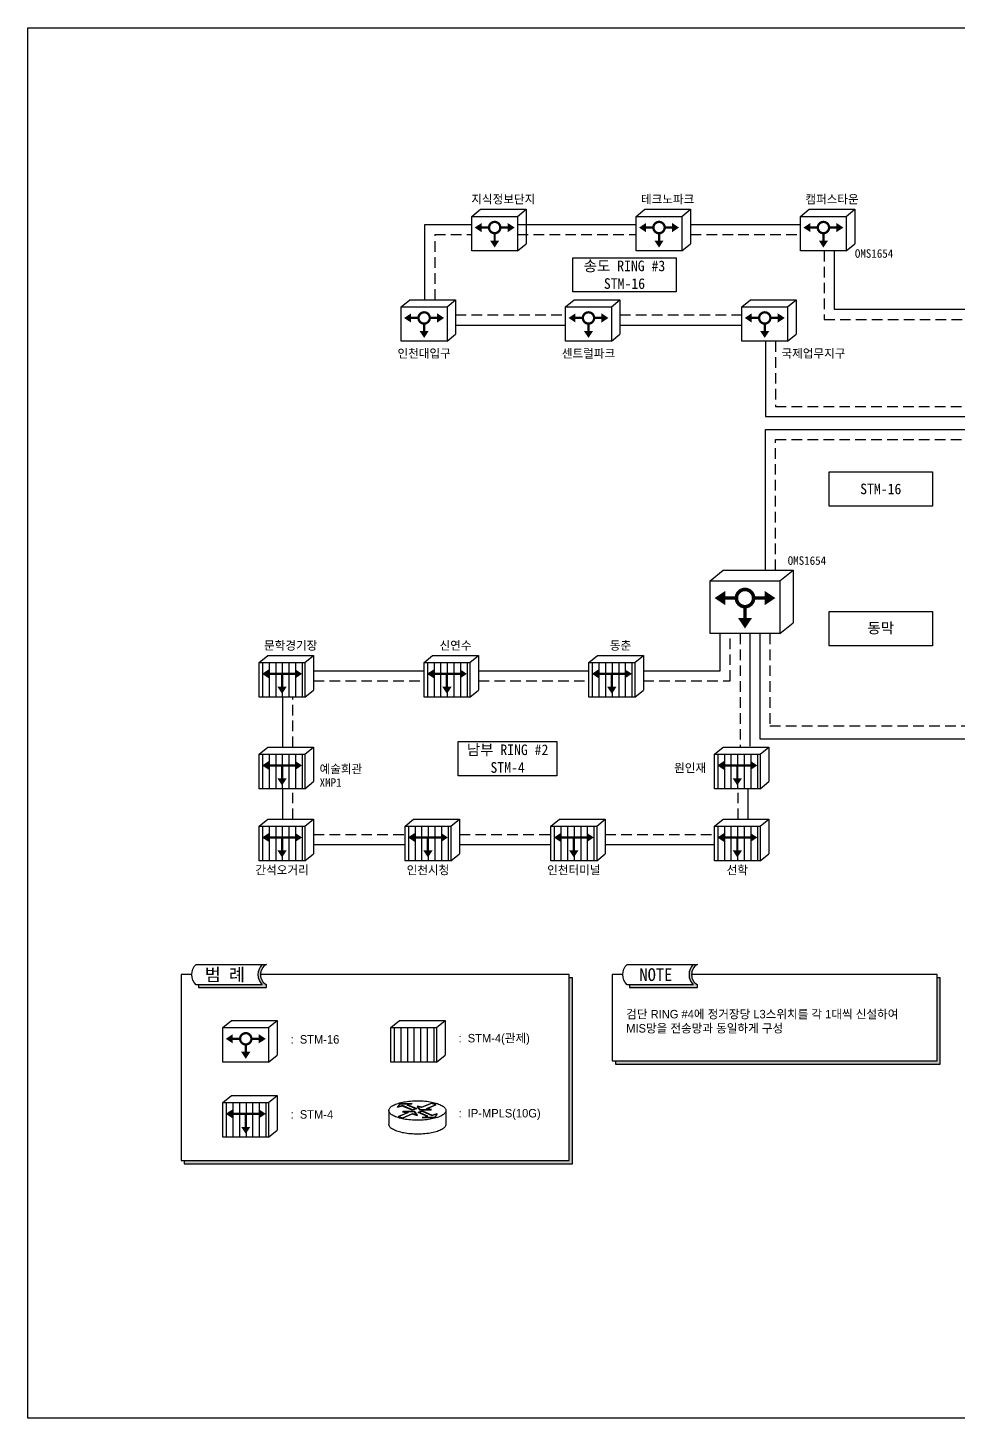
# Model space of a CAD drawing. Header units: millimetres. Extents: x -43 to 884, y -64 to 591.
# Drawn here: x -43 to 395, y -64 to 591 of the extents above; entities that cross this region are included whole.
import ezdxf
from ezdxf.enums import TextEntityAlignment as Align

# ---------------------------------------------------------------- set-up
doc = ezdxf.new("R2010")
doc.units = ezdxf.units.MM
doc.header["$LTSCALE"] = 10
doc.linetypes.add('HIDDEN', pattern=[0.375, 0.25, -0.125])
for name, color, linetype in [('TEXT02', 6, 'Continuous'), ('TI-RAIL-GUID', 3, 'Continuous'), ('TITBOX', 7, 'Continuous'), ('TT-SYMB', 4, 'Continuous'), ('TT-TEXT', 3, 'Continuous'), ('TZ-BASE', 252, 'Continuous')]:
    doc.layers.add(name, color=color, linetype=linetype)
doc.styles.get("Standard").update_dxf_attribs({"font": 'GulimChe.ttf'})

msp = doc.modelspace()

# ---------------------------------------------------------------- hatches: boundary and pattern name
for points in [[(67.3, 140.07), (37.3, 140.07), (37.3, 138.87), (69.27, 138.87), (69.27, 140.07, -0.577726), (69.27, 149.67), (67.3, 149.67, 0.418359)], [(270.26, 140.07), (240.26, 140.07), (240.26, 138.87), (272.23, 138.87), (272.23, 140.07, -0.577726), (272.23, 149.67), (270.26, 149.67, 0.418359)], [(213.36, 143.37), (211.86, 143.37), (211.86, 57.32), (30.59, 57.32), (30.59, 55.82), (213.36, 55.82)], [(386.55, 143.37), (385.05, 143.37), (385.05, 104.2), (233.56, 104.2), (233.56, 102.7), (386.55, 102.7)]]:
    msp.add_hatch(color=256).paths.add_polyline_path(points)
at = {"layer": 'TZ-BASE'}
h = msp.add_hatch(dxfattribs=at)
h.set_pattern_fill('LINE', color=256, scale=0.9792, angle=90, style=0)
h.set_pattern_definition([(90, (-5898.518, 453.1398), (-3.10896, 2e-16), [])])
h.paths.add_polyline_path([(65.85, 275.59), (87.41, 275.59), (87.41, 291.83), (65.85, 291.83)])
h = msp.add_hatch(dxfattribs=at)
h.set_pattern_fill('LINE', color=256, scale=0.9792, angle=90, style=0)
h.set_pattern_definition([(90, (-5820.8694, 453.1398), (-3.10896, 2e-16), [])])
h.paths.add_polyline_path([(143.5, 275.59), (165.06, 275.59), (165.06, 291.83), (143.5, 291.83)])
h = msp.add_hatch(dxfattribs=at)
h.set_pattern_fill('LINE', color=256, scale=0.9792, angle=90, style=0)
h.set_pattern_definition([(90, (-5743.2208, 453.1398), (-3.10896, 2e-16), [])])
h.paths.add_polyline_path([(221.15, 275.59), (242.71, 275.59), (242.71, 291.83), (221.15, 291.83)])
h = msp.add_hatch(dxfattribs=at)
h.set_pattern_fill('LINE', color=256, scale=0.9792, angle=90, style=0)
h.set_pattern_definition([(90, (-5898.518, 409.988), (-3.10896, 2e-16), [])])
h.paths.add_polyline_path([(65.85, 232.44), (87.41, 232.44), (87.41, 248.68), (65.85, 248.68)])
h = msp.add_hatch(dxfattribs=at)
h.set_pattern_fill('LINE', color=256, scale=0.9792, angle=90, style=0)
h.set_pattern_definition([(90, (-5684.1372, 409.988), (-3.10896, 2e-16), [])])
h.paths.add_polyline_path([(280.23, 232.44), (301.79, 232.44), (301.79, 248.68), (280.23, 248.68)])
h = msp.add_hatch(dxfattribs=at)
h.set_pattern_fill('LINE', color=256, scale=0.9792, angle=90, style=0)
h.set_pattern_definition([(90, (-5898.518, 376.059), (-3.10896, 2e-16), [])])
h.paths.add_polyline_path([(65.85, 198.51), (87.41, 198.51), (87.41, 214.75), (65.85, 214.75)])
h = msp.add_hatch(dxfattribs=at)
h.set_pattern_fill('LINE', color=256, scale=0.9792, angle=90, style=0)
h.set_pattern_definition([(90, (-5829.8213, 376.059), (-3.10896, 2e-16), [])])
h.paths.add_polyline_path([(134.54, 198.51), (156.11, 198.51), (156.11, 214.75), (134.54, 214.75)])
h = msp.add_hatch(dxfattribs=at)
h.set_pattern_fill('LINE', color=256, scale=0.9792, angle=90, style=0)
h.set_pattern_definition([(90, (-5761.1246, 376.059), (-3.10896, 2e-16), [])])
h.paths.add_polyline_path([(203.24, 198.51), (224.8, 198.51), (224.8, 214.75), (203.24, 214.75)])
h = msp.add_hatch(dxfattribs=at)
h.set_pattern_fill('LINE', color=256, scale=0.9792, angle=90, style=0)
h.set_pattern_definition([(90, (-5684.1372, 376.059), (-3.10896, 2e-16), [])])
h.paths.add_polyline_path([(280.23, 198.51), (301.79, 198.51), (301.79, 214.75), (280.23, 214.75)])
h = msp.add_hatch(dxfattribs=at)
h.set_pattern_fill('LINE', color=256, scale=0.9792, angle=90, style=0)
h.set_pattern_definition([(90, (-5836.5365, 281.2356), (-3.10896, 2e-16), [])])
h.paths.add_polyline_path([(127.83, 103.69), (149.39, 103.69), (149.39, 119.93), (127.83, 119.93)])
h = msp.add_hatch(dxfattribs=at)
h.set_pattern_fill('LINE', color=256, scale=0.9792, angle=90, style=0)
h.set_pattern_definition([(90, (-5915.617, 245.8913), (-3.10896, 2e-16), [])])
h.paths.add_polyline_path([(48.75, 68.34), (70.31, 68.34), (70.31, 84.58), (48.75, 84.58)])

# ---------------------------------------------------------------- linework, layer by layer
for points in [[(34.09, 144.87), (29.09, 144.87), (29.09, 57.32), (211.86, 57.32), (211.86, 144.87), (66.49, 144.87)], [(237.06, 144.87), (232.06, 144.87), (232.06, 104.2), (385.05, 104.2), (385.05, 144.87), (269.46, 144.87)], [(30.59, 57.32), (30.59, 55.82), (213.36, 55.82), (213.36, 143.37), (211.86, 143.37)], [(37.3, 140.07), (37.3, 138.87), (69.27, 138.87), (69.27, 140.07)], [(233.56, 104.2), (233.56, 102.7), (386.55, 102.7), (386.55, 143.37), (385.05, 143.37)], [(240.26, 140.07), (240.26, 138.87), (272.23, 138.87), (272.23, 140.07)]]:
    msp.add_lwpolyline(points)
for points in [[(67.3, 140.07), (36.1, 140.07, -0.418359), (36.1, 149.67), (67.3, 149.67, 0.418359)], [(270.26, 140.07), (239.06, 140.07, -0.418359), (239.06, 149.67), (270.26, 149.67, 0.418359)]]:
    msp.add_lwpolyline(points, format="xyb", close=True)
for points in [[(67.3, 149.67), (69.27, 149.67, 0.577726), (69.27, 140.07)], [(270.26, 149.67), (272.23, 149.67, 0.577726), (272.23, 140.07)]]:
    msp.add_lwpolyline(points, format="xyb")
at = {"layer": 'TI-RAIL-GUID', "linetype": 'HIDDEN', "ltscale": 2}
msp.add_line((292.27, 305.54), (292.27, 252), dxfattribs=at)
at = {"layer": 'TI-RAIL-GUID'}
for points in [[(143.85, 462.78), (143.85, 498.21), (165.96, 498.21)], [(187.52, 498.21), (243.36, 498.21)], [(268.97, 498.21), (320.76, 498.21)], [(336.67, 485.79), (336.67, 458.32), (446.52, 458.32), (446.52, 425.15)], [(158.35, 450.83), (210.14, 450.83)], [(235.75, 450.83), (293.14, 450.83)], [(304.25, 443.22), (304.25, 407.73), (423.91, 407.73)], [(304.25, 335.36), (304.25, 401.7), (423.91, 401.7)], [(246.76, 288.01), (282.88, 288.01), (282.88, 305.54)], [(296.97, 305.54), (296.97, 252.53)], [(301.67, 305.54), (301.67, 255.97), (416, 255.97)], [(91.46, 288.01), (143.5, 288.01)], [(169.11, 288.01), (221.15, 288.01)], [(76.96, 252), (76.96, 275.59)], [(76.96, 218.07), (76.96, 232.44)], [(296.14, 218.07), (296.14, 232.44)], [(91.46, 206.13), (134.54, 206.13)], [(160.15, 206.13), (203.24, 206.13)], [(228.85, 206.13), (280.23, 206.13)]]:
    msp.add_lwpolyline(points, dxfattribs=at)
at = {"layer": 'TI-RAIL-GUID', "linetype": 'HIDDEN', "ltscale": 2}
for points in [[(148.65, 462.78), (148.65, 493.41), (165.96, 493.41)], [(187.52, 493.41), (243.36, 493.41)], [(268.97, 493.41), (320.76, 493.41)], [(331.87, 485.79), (331.87, 453.52), (438.3, 453.52), (438.3, 425.15)], [(158.35, 455.63), (210.14, 455.63)], [(235.75, 455.63), (293.14, 455.63)], [(309.05, 443.22), (309.05, 412.53), (423.91, 412.53)], [(309.05, 335.36), (309.05, 396.9), (423.91, 396.9)], [(246.76, 283.21), (287.58, 283.21), (287.58, 305.54)], [(306.36, 305.54), (306.36, 261.99), (418.57, 261.99)], [(91.46, 283.21), (143.5, 283.21)], [(169.11, 283.21), (221.15, 283.21)], [(81.76, 252), (81.76, 275.59)], [(81.76, 218.07), (81.76, 232.44)], [(291.34, 218.07), (291.34, 232.44)], [(91.46, 210.93), (134.54, 210.93)], [(160.15, 210.93), (203.24, 210.93)], [(228.85, 210.93), (280.23, 210.93)]]:
    msp.add_lwpolyline(points, dxfattribs=at)
at = {"layer": 'TITBOX', "color": 1, "flags": 128}
msp.add_lwpolyline([(-43.1, 590.83), (884.1, 590.83), (884.1, -64.05), (-43.1, -64.05)], close=True, dxfattribs=at)
at = {"layer": 'TT-SYMB'}
for p, q in [((165.96, 502.03), (170.01, 505.35)), ((170.01, 505.35), (191.57, 505.35)), ((187.52, 502.03), (191.57, 505.35)), ((191.57, 505.35), (191.57, 489.11)), ((243.36, 502.03), (247.41, 505.35)), ((247.41, 505.35), (268.97, 505.35)), ((264.92, 502.03), (268.97, 505.35)), ((268.97, 505.35), (268.97, 489.11)), ((320.76, 502.03), (324.81, 505.35)), ((324.81, 505.35), (346.37, 505.35)), ((342.32, 502.03), (346.37, 505.35)), ((346.37, 505.35), (346.37, 489.11)), ((187.52, 485.79), (191.57, 489.11)), ((264.92, 485.79), (268.97, 489.11)), ((342.32, 485.79), (346.37, 489.11)), ((132.74, 459.46), (136.79, 462.78)), ((136.79, 462.78), (158.35, 462.78)), ((154.3, 459.46), (158.35, 462.78)), ((158.35, 462.78), (158.35, 446.54)), ((210.14, 459.46), (214.19, 462.78)), ((214.19, 462.78), (235.75, 462.78)), ((231.7, 459.46), (235.75, 462.78)), ((235.75, 462.78), (235.75, 446.54)), ((293.14, 459.46), (297.19, 462.78)), ((297.19, 462.78), (318.75, 462.78)), ((314.7, 459.46), (318.75, 462.78)), ((318.75, 462.78), (318.75, 446.54)), ((154.3, 443.22), (158.35, 446.54)), ((231.7, 443.22), (235.75, 446.54)), ((314.7, 443.22), (318.75, 446.54)), ((278.18, 330.3), (284.35, 335.36)), ((284.35, 335.36), (317.23, 335.36)), ((311.06, 330.3), (317.23, 335.36)), ((317.23, 335.36), (317.23, 310.6)), ((311.06, 305.54), (317.23, 310.6)), ((65.85, 291.83), (69.89, 295.15)), ((69.89, 295.15), (91.46, 295.15)), ((87.41, 291.83), (91.46, 295.15)), ((91.46, 295.15), (91.46, 278.91)), ((143.5, 291.83), (147.54, 295.15)), ((147.54, 295.15), (169.11, 295.15)), ((165.06, 291.83), (169.11, 295.15)), ((169.11, 295.15), (169.11, 278.91)), ((221.15, 291.83), (225.19, 295.15)), ((225.19, 295.15), (246.76, 295.15)), ((242.71, 291.83), (246.76, 295.15)), ((246.76, 295.15), (246.76, 278.91)), ((87.41, 275.59), (91.46, 278.91)), ((165.06, 275.59), (169.11, 278.91)), ((242.71, 275.59), (246.76, 278.91)), ((65.85, 248.68), (69.89, 252)), ((69.89, 252), (91.46, 252)), ((87.41, 248.68), (91.46, 252)), ((91.46, 252), (91.46, 235.76)), ((280.23, 248.68), (284.28, 252)), ((284.28, 252), (305.84, 252)), ((301.79, 248.68), (305.84, 252)), ((305.84, 252), (305.84, 235.76)), ((87.41, 232.44), (91.46, 235.76)), ((301.79, 232.44), (305.84, 235.76)), ((65.85, 214.75), (69.89, 218.07)), ((69.89, 218.07), (91.46, 218.07)), ((87.41, 214.75), (91.46, 218.07)), ((91.46, 218.07), (91.46, 201.83)), ((134.54, 214.75), (138.59, 218.07)), ((138.59, 218.07), (160.15, 218.07)), ((156.11, 214.75), (160.15, 218.07)), ((160.15, 218.07), (160.15, 201.83)), ((203.24, 214.75), (207.29, 218.07)), ((207.29, 218.07), (228.85, 218.07)), ((224.8, 214.75), (228.85, 218.07)), ((228.85, 218.07), (228.85, 201.83)), ((280.23, 214.75), (284.28, 218.07)), ((284.28, 218.07), (305.84, 218.07)), ((301.79, 214.75), (305.84, 218.07)), ((305.84, 218.07), (305.84, 201.83)), ((87.41, 198.51), (91.46, 201.83)), ((156.11, 198.51), (160.15, 201.83)), ((224.8, 198.51), (228.85, 201.83)), ((301.79, 198.51), (305.84, 201.83)), ((48.75, 119.93), (52.8, 123.25)), ((52.8, 123.25), (74.36, 123.25)), ((70.31, 119.93), (74.36, 123.25)), ((74.36, 123.25), (74.36, 107.01)), ((127.83, 119.93), (131.88, 123.25)), ((131.88, 123.25), (153.44, 123.25)), ((149.39, 119.93), (153.44, 123.25)), ((153.44, 123.25), (153.44, 107.01)), ((70.31, 103.69), (74.36, 107.01)), ((149.39, 103.69), (153.44, 107.01)), ((48.75, 84.58), (52.8, 87.9)), ((52.8, 87.9), (74.36, 87.9)), ((70.31, 84.58), (74.36, 87.9)), ((74.36, 87.9), (74.36, 71.66)), ((126.96, 74.04), (126.93, 74.33)), ((127.04, 73.75), (126.96, 74.04)), ((127.17, 73.46), (127.04, 73.75)), ((127.36, 73.18), (127.17, 73.46)), ((127.6, 72.9), (127.36, 73.18)), ((127.89, 72.62), (127.6, 72.9)), ((128.23, 72.36), (127.89, 72.62)), ((128.62, 72.1), (128.23, 72.36)), ((129.06, 71.85), (128.62, 72.1)), ((152.26, 72.23), (151.85, 71.97)), ((152.63, 72.49), (152.26, 72.23)), ((152.94, 72.76), (152.63, 72.49)), ((153.21, 73.04), (152.94, 72.76)), ((153.42, 73.32), (153.21, 73.04)), ((153.59, 73.6), (153.42, 73.32)), ((153.69, 73.89), (153.59, 73.6)), ((153.75, 74.18), (153.69, 73.89)), ((153.75, 74.47), (153.75, 74.18)), ((70.31, 68.34), (74.36, 71.66)), ((129.54, 71.61), (129.06, 71.85)), ((130.07, 71.38), (129.54, 71.61)), ((130.64, 71.17), (130.07, 71.38)), ((131.24, 70.96), (130.64, 71.17)), ((131.89, 70.77), (131.24, 70.96)), ((132.56, 70.6), (131.89, 70.77)), ((133.27, 70.43), (132.56, 70.6)), ((134.01, 70.29), (133.27, 70.43)), ((134.77, 70.16), (134.01, 70.29)), ((135.56, 70.05), (134.77, 70.16)), ((136.36, 69.95), (135.56, 70.05)), ((137.18, 69.88), (136.36, 69.95)), ((138.01, 69.82), (137.18, 69.88)), ((138.86, 69.77), (138.01, 69.82)), ((139.7, 69.75), (138.86, 69.77)), ((140.56, 69.75), (139.7, 69.75)), ((141.41, 69.76), (140.56, 69.75)), ((142.25, 69.79), (141.41, 69.76)), ((143.09, 69.84), (142.25, 69.79)), ((143.92, 69.91), (143.09, 69.84)), ((144.73, 70), (143.92, 69.91)), ((145.52, 70.1), (144.73, 70)), ((146.3, 70.22), (145.52, 70.1)), ((147.05, 70.36), (146.3, 70.22)), ((147.77, 70.51), (147.05, 70.36)), ((148.46, 70.68), (147.77, 70.51)), ((149.13, 70.86), (148.46, 70.68)), ((149.75, 71.06), (149.13, 70.86)), ((150.34, 71.27), (149.75, 71.06)), ((150.88, 71.49), (150.34, 71.27)), ((151.39, 71.73), (150.88, 71.49)), ((151.85, 71.97), (151.39, 71.73))]:
    msp.add_line(p, q, dxfattribs=at)
for points in [[(170.62, 496.74, 4.35, 0, 0), (167.33, 496.74, 4.35, 4.35, 0)], [(182.86, 496.74, 4.35, 0, 0), (186.16, 496.74, 4.35, 4.35, 0)], [(248.02, 496.74, 4.35, 0, 0), (244.73, 496.74, 4.35, 4.35, 0)], [(260.26, 496.74, 4.35, 0, 0), (263.56, 496.74, 4.35, 4.35, 0)], [(325.42, 496.74, 4.35, 0, 0), (322.13, 496.74, 4.35, 4.35, 0)], [(337.66, 496.74, 4.35, 0, 0), (340.96, 496.74, 4.35, 4.35, 0)], [(176.74, 490.62, 4.35, 0, 0), (176.74, 487.33, 4.35, 4.35, 0)], [(254.14, 490.62, 4.35, 0, 0), (254.14, 487.33, 4.35, 4.35, 0)], [(331.54, 490.62, 4.35, 0, 0), (331.54, 487.33, 4.35, 4.35, 0)], [(137.4, 454.17, 4.35, 0, 0), (134.11, 454.17, 4.35, 4.35, 0)], [(149.64, 454.17, 4.35, 0, 0), (152.93, 454.17, 4.35, 4.35, 0)], [(214.8, 454.17, 4.35, 0, 0), (211.51, 454.17, 4.35, 4.35, 0)], [(227.04, 454.17, 4.35, 0, 0), (230.33, 454.17, 4.35, 4.35, 0)], [(297.8, 454.17, 4.35, 0, 0), (294.51, 454.17, 4.35, 4.35, 0)], [(310.04, 454.17, 4.35, 0, 0), (313.33, 454.17, 4.35, 4.35, 0)], [(143.52, 448.05, 4.35, 0, 0), (143.52, 444.76, 4.35, 4.35, 0)], [(220.92, 448.05, 4.35, 0, 0), (220.92, 444.76, 4.35, 4.35, 0)], [(303.92, 448.05, 4.35, 0, 0), (303.92, 444.76, 4.35, 4.35, 0)], [(285.29, 322.24, 6.64, 0, 0), (280.27, 322.24, 6.64, 6.64, 0)], [(303.95, 322.24, 6.64, 0, 0), (308.97, 322.24, 6.64, 6.64, 0)], [(294.62, 312.91, 6.64, 0, 0), (294.62, 307.89, 6.64, 6.64, 0)], [(70.51, 286.55, 4.35, 0, 0), (67.22, 286.55, 4.35, 4.35, 0)], [(82.75, 286.55, 4.35, 0, 0), (86.04, 286.55, 4.35, 4.35, 0)], [(148.16, 286.55, 4.35, 0, 0), (144.86, 286.55, 4.35, 4.35, 0)], [(160.4, 286.55, 4.35, 0, 0), (163.69, 286.55, 4.35, 4.35, 0)], [(225.81, 286.55, 4.35, 0, 0), (222.51, 286.55, 4.35, 4.35, 0)], [(238.05, 286.55, 4.35, 0, 0), (241.34, 286.55, 4.35, 4.35, 0)], [(76.63, 280.43, 4.35, 0, 0), (76.63, 277.13, 4.35, 4.35, 0)], [(154.28, 280.43, 4.35, 0, 0), (154.28, 277.13, 4.35, 4.35, 0)], [(231.93, 280.43, 4.35, 0, 0), (231.93, 277.13, 4.35, 4.35, 0)], [(70.51, 243.4, 4.35, 0, 0), (67.22, 243.4, 4.35, 4.35, 0)], [(82.75, 243.4, 4.35, 0, 0), (86.04, 243.4, 4.35, 4.35, 0)], [(284.89, 243.4, 4.35, 0, 0), (281.6, 243.4, 4.35, 4.35, 0)], [(297.13, 243.4, 4.35, 0, 0), (300.42, 243.4, 4.35, 4.35, 0)], [(76.63, 237.28, 4.35, 0, 0), (76.63, 233.98, 4.35, 4.35, 0)], [(291.01, 237.28, 4.35, 0, 0), (291.01, 233.98, 4.35, 4.35, 0)], [(70.51, 209.47, 4.35, 0, 0), (67.22, 209.47, 4.35, 4.35, 0)], [(82.75, 209.47, 4.35, 0, 0), (86.04, 209.47, 4.35, 4.35, 0)], [(139.21, 209.47, 4.35, 0, 0), (135.91, 209.47, 4.35, 4.35, 0)], [(151.45, 209.47, 4.35, 0, 0), (154.74, 209.47, 4.35, 4.35, 0)], [(207.9, 209.47, 4.35, 0, 0), (204.61, 209.47, 4.35, 4.35, 0)], [(220.14, 209.47, 4.35, 0, 0), (223.44, 209.47, 4.35, 4.35, 0)], [(284.89, 209.47, 4.35, 0, 0), (281.6, 209.47, 4.35, 4.35, 0)], [(297.13, 209.47, 4.35, 0, 0), (300.42, 209.47, 4.35, 4.35, 0)], [(76.63, 203.35, 4.35, 0, 0), (76.63, 200.05, 4.35, 4.35, 0)], [(145.33, 203.35, 4.35, 0, 0), (145.33, 200.05, 4.35, 4.35, 0)], [(214.02, 203.35, 4.35, 0, 0), (214.02, 200.05, 4.35, 4.35, 0)], [(291.01, 203.35, 4.35, 0, 0), (291.01, 200.05, 4.35, 4.35, 0)], [(53.41, 114.64, 4.35, 0, 0), (50.12, 114.64, 4.35, 4.35, 0)], [(65.65, 114.64, 4.35, 0, 0), (68.94, 114.64, 4.35, 4.35, 0)], [(59.53, 108.52, 4.35, 0, 0), (59.53, 105.23, 4.35, 4.35, 0)], [(53.41, 79.3, 4.35, 0, 0), (50.12, 79.3, 4.35, 4.35, 0)], [(65.65, 79.3, 4.35, 0, 0), (68.94, 79.3, 4.35, 4.35, 0)], [(59.53, 73.18, 4.35, 0, 0), (59.53, 69.89, 4.35, 4.35, 0)]]:
    msp.add_lwpolyline(points, format="xyseb", dxfattribs=at)
for points in [[(165.96, 502.03), (187.52, 502.03), (187.52, 485.79), (165.96, 485.79)], [(243.36, 502.03), (264.92, 502.03), (264.92, 485.79), (243.36, 485.79)], [(320.76, 502.03), (342.32, 502.03), (342.32, 485.79), (320.76, 485.79)], [(213.51, 482.56), (262.21, 482.56), (262.21, 466.41), (213.51, 466.41)], [(132.74, 459.46), (154.3, 459.46), (154.3, 443.22), (132.74, 443.22)], [(210.14, 459.46), (231.7, 459.46), (231.7, 443.22), (210.14, 443.22)], [(293.14, 459.46), (314.7, 459.46), (314.7, 443.22), (293.14, 443.22)], [(334.2, 381.68), (382.9, 381.68), (382.9, 365.53), (334.2, 365.53)], [(278.18, 330.3), (311.06, 330.3), (311.06, 305.54), (278.18, 305.54)], [(334.2, 315.95), (382.9, 315.95), (382.9, 299.81), (334.2, 299.81)], [(65.85, 291.83), (87.41, 291.83), (87.41, 275.59), (65.85, 275.59)], [(143.5, 291.83), (165.06, 291.83), (165.06, 275.59), (143.5, 275.59)], [(221.15, 291.83), (242.71, 291.83), (242.71, 275.59), (221.15, 275.59)], [(159.58, 254.64), (206.07, 254.64), (206.07, 238.49), (159.58, 238.49)], [(65.85, 248.68), (87.41, 248.68), (87.41, 232.44), (65.85, 232.44)], [(280.23, 248.68), (301.79, 248.68), (301.79, 232.44), (280.23, 232.44)], [(65.85, 214.75), (87.41, 214.75), (87.41, 198.51), (65.85, 198.51)], [(134.54, 214.75), (156.11, 214.75), (156.11, 198.51), (134.54, 198.51)], [(203.24, 214.75), (224.8, 214.75), (224.8, 198.51), (203.24, 198.51)], [(280.23, 214.75), (301.79, 214.75), (301.79, 198.51), (280.23, 198.51)], [(48.75, 119.93), (70.31, 119.93), (70.31, 103.69), (48.75, 103.69)], [(127.83, 119.93), (149.39, 119.93), (149.39, 103.69), (127.83, 103.69)], [(48.75, 84.58), (70.31, 84.58), (70.31, 68.34), (48.75, 68.34)]]:
    msp.add_lwpolyline(points, close=True, dxfattribs=at)
for points, const_width in [([(176.74, 494.09, 1), (176.74, 499.4, 1), (176.74, 494.09, -1)], 1.09), ([(254.14, 494.09, 1), (254.14, 499.4, 1), (254.14, 494.09, -1)], 1.09), ([(331.54, 494.09, 1), (331.54, 499.4, 1), (331.54, 494.09, -1)], 1.09), ([(143.52, 451.52, 1), (143.52, 456.83, 1), (143.52, 451.52, -1)], 1.09), ([(220.92, 451.52, 1), (220.92, 456.83, 1), (220.92, 451.52, -1)], 1.09), ([(303.92, 451.52, 1), (303.92, 456.83, 1), (303.92, 451.52, -1)], 1.09), ([(294.62, 318.19, 1), (294.62, 326.29, 1), (294.62, 318.19, -1)], 1.66), ([(59.53, 111.99, 1), (59.53, 117.3, 1), (59.53, 111.99, -1)], 1.09)]:
    msp.add_lwpolyline(points, format="xyb", dxfattribs=dict(at, const_width=const_width))
for points, const_width in [([(174.09, 496.74), (170.62, 496.74)], 1.09), ([(176.74, 494.09), (176.74, 490.62)], 1.09), ([(179.4, 496.74), (182.86, 496.74)], 1.09), ([(251.49, 496.74), (248.02, 496.74)], 1.09), ([(254.14, 494.09), (254.14, 490.62)], 1.09), ([(256.8, 496.74), (260.26, 496.74)], 1.09), ([(328.89, 496.74), (325.42, 496.74)], 1.09), ([(331.54, 494.09), (331.54, 490.62)], 1.09), ([(334.2, 496.74), (337.66, 496.74)], 1.09), ([(140.86, 454.17), (137.4, 454.17)], 1.09), ([(143.52, 451.52), (143.52, 448.05)], 1.09), ([(146.18, 454.17), (149.64, 454.17)], 1.09), ([(218.26, 454.17), (214.8, 454.17)], 1.09), ([(220.92, 451.52), (220.92, 448.05)], 1.09), ([(223.58, 454.17), (227.04, 454.17)], 1.09), ([(301.26, 454.17), (297.8, 454.17)], 1.09), ([(303.92, 451.52), (303.92, 448.05)], 1.09), ([(306.58, 454.17), (310.04, 454.17)], 1.09), ([(290.57, 322.24), (285.29, 322.24)], 1.66), ([(298.67, 322.24), (303.95, 322.24)], 1.66), ([(294.62, 318.19), (294.62, 312.91)], 1.66), ([(82.75, 286.55), (70.51, 286.55)], 1.09), ([(76.63, 286.55), (76.63, 280.43)], 1.09), ([(160.4, 286.55), (148.16, 286.55)], 1.09), ([(154.28, 286.55), (154.28, 280.43)], 1.09), ([(238.05, 286.55), (225.81, 286.55)], 1.09), ([(231.93, 286.55), (231.93, 280.43)], 1.09), ([(82.75, 243.4), (70.51, 243.4)], 1.09), ([(76.63, 243.4), (76.63, 237.28)], 1.09), ([(297.13, 243.4), (284.89, 243.4)], 1.09), ([(291.01, 243.4), (291.01, 237.28)], 1.09), ([(82.75, 209.47), (70.51, 209.47)], 1.09), ([(76.63, 209.47), (76.63, 203.35)], 1.09), ([(151.45, 209.47), (139.21, 209.47)], 1.09), ([(145.33, 209.47), (145.33, 203.35)], 1.09), ([(220.14, 209.47), (207.9, 209.47)], 1.09), ([(214.02, 209.47), (214.02, 203.35)], 1.09), ([(297.13, 209.47), (284.89, 209.47)], 1.09), ([(291.01, 209.47), (291.01, 203.35)], 1.09), ([(56.87, 114.64), (53.41, 114.64)], 1.09), ([(59.53, 111.99), (59.53, 108.52)], 1.09), ([(62.19, 114.64), (65.65, 114.64)], 1.09), ([(65.65, 79.3), (53.41, 79.3)], 1.09), ([(59.53, 79.3), (59.53, 73.18)], 1.09)]:
    msp.add_lwpolyline(points, dxfattribs=dict(at, const_width=const_width))
for points in [[(126.93, 80.87), (126.96, 81.16), (127.04, 81.45), (127.17, 81.73), (127.36, 82.02), (127.6, 82.3), (127.89, 82.57), (128.23, 82.84), (128.62, 83.09), (129.06, 83.34), (129.54, 83.58), (130.07, 83.81), (130.64, 84.03), (131.24, 84.23), (131.89, 84.42), (132.56, 84.6), (133.27, 84.76), (134.01, 84.9), (134.77, 85.03), (135.56, 85.15), (136.36, 85.24), (137.18, 85.32), (138.01, 85.38), (138.86, 85.42), (139.7, 85.44), (140.56, 85.45), (141.41, 85.43), (142.25, 85.4), (143.09, 85.35), (143.92, 85.28), (144.73, 85.2), (145.52, 85.09), (146.3, 84.97), (147.05, 84.83), (147.77, 84.68), (148.46, 84.51), (149.13, 84.33), (149.75, 84.13), (150.34, 83.92), (150.88, 83.7), (151.39, 83.46), (151.85, 83.22), (152.26, 82.97), (152.63, 82.7), (152.94, 82.43), (153.21, 82.16), (153.42, 81.88), (153.59, 81.59), (153.69, 81.3), (153.75, 81.01), (153.75, 80.72), (153.69, 80.43), (153.59, 80.14), (153.42, 79.86), (153.21, 79.58), (152.94, 79.3), (152.63, 79.03), (152.26, 78.77), (151.85, 78.52), (151.39, 78.27), (150.88, 78.04), (150.34, 77.81), (149.75, 77.6), (149.13, 77.41), (148.46, 77.22), (147.77, 77.05), (147.05, 76.9), (146.3, 76.76), (145.52, 76.64), (144.73, 76.54), (143.92, 76.45), (143.09, 76.39), (142.25, 76.33), (141.41, 76.3), (140.56, 76.29), (139.7, 76.29), (138.86, 76.32), (138.01, 76.36), (137.18, 76.42), (136.36, 76.49), (135.56, 76.59), (134.77, 76.7), (134.01, 76.83), (133.27, 76.98), (132.56, 77.14), (131.89, 77.31), (131.24, 77.5), (130.64, 77.71), (130.07, 77.92), (129.54, 78.15), (129.06, 78.39), (128.62, 78.64), (128.23, 78.9), (127.89, 79.17), (127.6, 79.44), (127.36, 79.72), (127.17, 80), (127.04, 80.29), (126.96, 80.58), (126.93, 80.87)], [(126.93, 80.87), (126.93, 74.33)], [(139.85, 81.69), (137.89, 81.03), (133.15, 82.99), (131.02, 82.34), (132.17, 83.97), (137.73, 83.97), (135.44, 83.48), (139.85, 81.69), (139.85, 81.69)], [(139.85, 81.69), (137.89, 81.03), (133.15, 82.99), (131.02, 82.34), (132.17, 83.97), (137.73, 83.97), (135.44, 83.48), (139.85, 81.69), (139.85, 81.69)], [(140.02, 81.85), (138.05, 81.19), (133.31, 83.16), (131.18, 82.5), (132.33, 84.14), (137.89, 84.14), (135.6, 83.65), (140.02, 81.85), (140.02, 81.85)], [(140.02, 81.85), (138.05, 81.19), (133.31, 83.16), (131.18, 82.5), (132.33, 84.14), (137.89, 84.14), (135.6, 83.65), (140.02, 81.85), (140.02, 81.85)], [(131.35, 77.92), (133.31, 77.27), (137.89, 79.23), (140.18, 78.58), (139.03, 80.21), (133.31, 80.21), (135.76, 79.72), (131.35, 77.92), (131.35, 77.92)], [(131.35, 77.92), (133.31, 77.27), (137.89, 79.23), (140.18, 78.58), (139.03, 80.21), (133.31, 80.21), (135.76, 79.72), (131.35, 77.92), (131.35, 77.92)], [(131.51, 78.09), (133.47, 77.43), (138.05, 79.4), (140.34, 78.74), (139.2, 80.38), (133.47, 80.38), (135.93, 79.89), (131.51, 78.09), (131.51, 78.09)], [(131.51, 78.09), (133.47, 77.43), (138.05, 79.4), (140.34, 78.74), (139.2, 80.38), (133.47, 80.38), (135.93, 79.89), (131.51, 78.09), (131.51, 78.09)], [(149.01, 83.48), (147.05, 84.14), (142.31, 82.34), (140.18, 82.83), (141.32, 81.19), (146.88, 81.19), (144.59, 81.69), (149.01, 83.48), (149.01, 83.48)], [(149.01, 83.48), (147.05, 84.14), (142.31, 82.34), (140.18, 82.83), (141.32, 81.19), (146.88, 81.19), (144.59, 81.69), (149.01, 83.48), (149.01, 83.48)], [(149.17, 83.65), (147.21, 84.3), (142.47, 82.5), (140.34, 82.99), (141.49, 81.36), (147.05, 81.36), (144.76, 81.85), (149.17, 83.65), (149.17, 83.65)], [(149.17, 83.65), (147.21, 84.3), (142.47, 82.5), (140.34, 82.99), (141.49, 81.36), (147.05, 81.36), (144.76, 81.85), (149.17, 83.65), (149.17, 83.65)], [(140.67, 79.89), (142.63, 80.54), (147.21, 78.58), (149.5, 79.23), (148.36, 77.43), (142.63, 77.43), (145.09, 78.09), (140.67, 79.89), (140.67, 79.89)], [(140.67, 79.89), (142.63, 80.54), (147.21, 78.58), (149.5, 79.23), (148.36, 77.43), (142.63, 77.43), (145.09, 78.09), (140.67, 79.89), (140.67, 79.89)], [(140.83, 80.05), (142.8, 80.7), (147.38, 78.74), (149.66, 79.4), (148.52, 77.6), (142.8, 77.6), (145.25, 78.25), (140.83, 80.05), (140.83, 80.05)], [(140.83, 80.05), (142.8, 80.7), (147.38, 78.74), (149.66, 79.4), (148.52, 77.6), (142.8, 77.6), (145.25, 78.25), (140.83, 80.05), (140.83, 80.05)], [(153.75, 80.87), (153.75, 74.33)]]:
    msp.add_lwpolyline(points, dxfattribs=at)

# ---------------------------------------------------------------- texts
at = {"layer": 'TEXT02', "lineweight": -2}
for s, p in [('범 례', (49.69, 144.87)), ('NOTE', (252.66, 144.87))]:
    msp.add_text(s, height=6, dxfattribs=at).set_placement(p, align=Align.MIDDLE_CENTER)
at = {"layer": 'TI-RAIL-GUID', "char_height": 4, "width": 39.0048, "attachment_point": 1}
for s, insert in [('예술회관', (94.31, 243.69)), ('XMP1', (94.31, 237.36))]:
    msp.add_mtext(s, dxfattribs=dict(at, insert=insert))
at = {"layer": 'TT-TEXT'}
for s, insert, char_height, width, attachment_point in [('지식정보단지', (180.79, 509.85), 4, 42.4612, 5), ('테크노파크', (258.19, 509.85), 4, 42.4612, 5), ('캠퍼스타운', (335.59, 509.85), 4, 42.4612, 5), ('OMS1654', (355.41, 484.49), 4, 42.4612, 5), ('송도 RING #3\\PSTM-16', (237.86, 474.49), 5, 48.6955, 5), ('인천대입구', (143.52, 437.23), 4, 42.4612, 5), ('센트럴파크', (220.92, 437.23), 4, 42.4612, 5), ('국제업무지구', (326.84, 437.23), 4, 42.4612, 5), ('STM-16', (358.55, 373.6), 5, 48.6955, 5), ('OMS1654', (323.78, 339.86), 4, 42.4612, 5), ('동막', (358.55, 307.88), 5, 48.6955, 5), ('문학경기장', (80.68, 299.66), 4, 42.4612, 5), ('신연수', (158.33, 299.66), 4, 42.4612, 5), ('동춘', (235.97, 299.66), 4, 42.4612, 5), ('남부 RING #2\\PSTM-4', (182.83, 246.57), 5, 46.4861, 5), ('원인재', (268.78, 241.98), 4, 42.4612, 5), ('간석오거리', (76.63, 193.89), 4, 42.4612, 5), ('인천시청', (145.33, 193.89), 4, 42.4612, 5), ('인천터미널', (214.02, 193.89), 4, 42.4612, 5), ('선학', (291.01, 193.89), 4, 42.4612, 5), ('{\\fGulim|b0|i0|c129|p50;검단 RING #4에 정거장당 L3스위치를 각 1대씩 신설하여\\PMIS망을 전송망과 동일하게 구성}', (238.69, 128.25), 4, 165.7002, 1), ('{\\fGulim|b0|i0|c129|p50;:  STM-16}', (80.63, 114.34), 4, 79.4516, 4), ('{\\fGulim|b0|i0|c129|p50;:  STM-4(관제)}', (159.71, 114.34), 4, 79.4516, 4), ('{\\fGulim|b0|i0|c129|p50;:  STM-4}', (80.63, 79), 4, 79.4516, 4), ('{\\fGulim|b0|i0|c129|p50;:  IP-MPLS(10G)}', (159.71, 79), 4, 79.4516, 4)]:
    msp.add_mtext(s, dxfattribs=dict(at, insert=insert, char_height=char_height, width=width, attachment_point=attachment_point))

doc.saveas('drawing.dxf')
